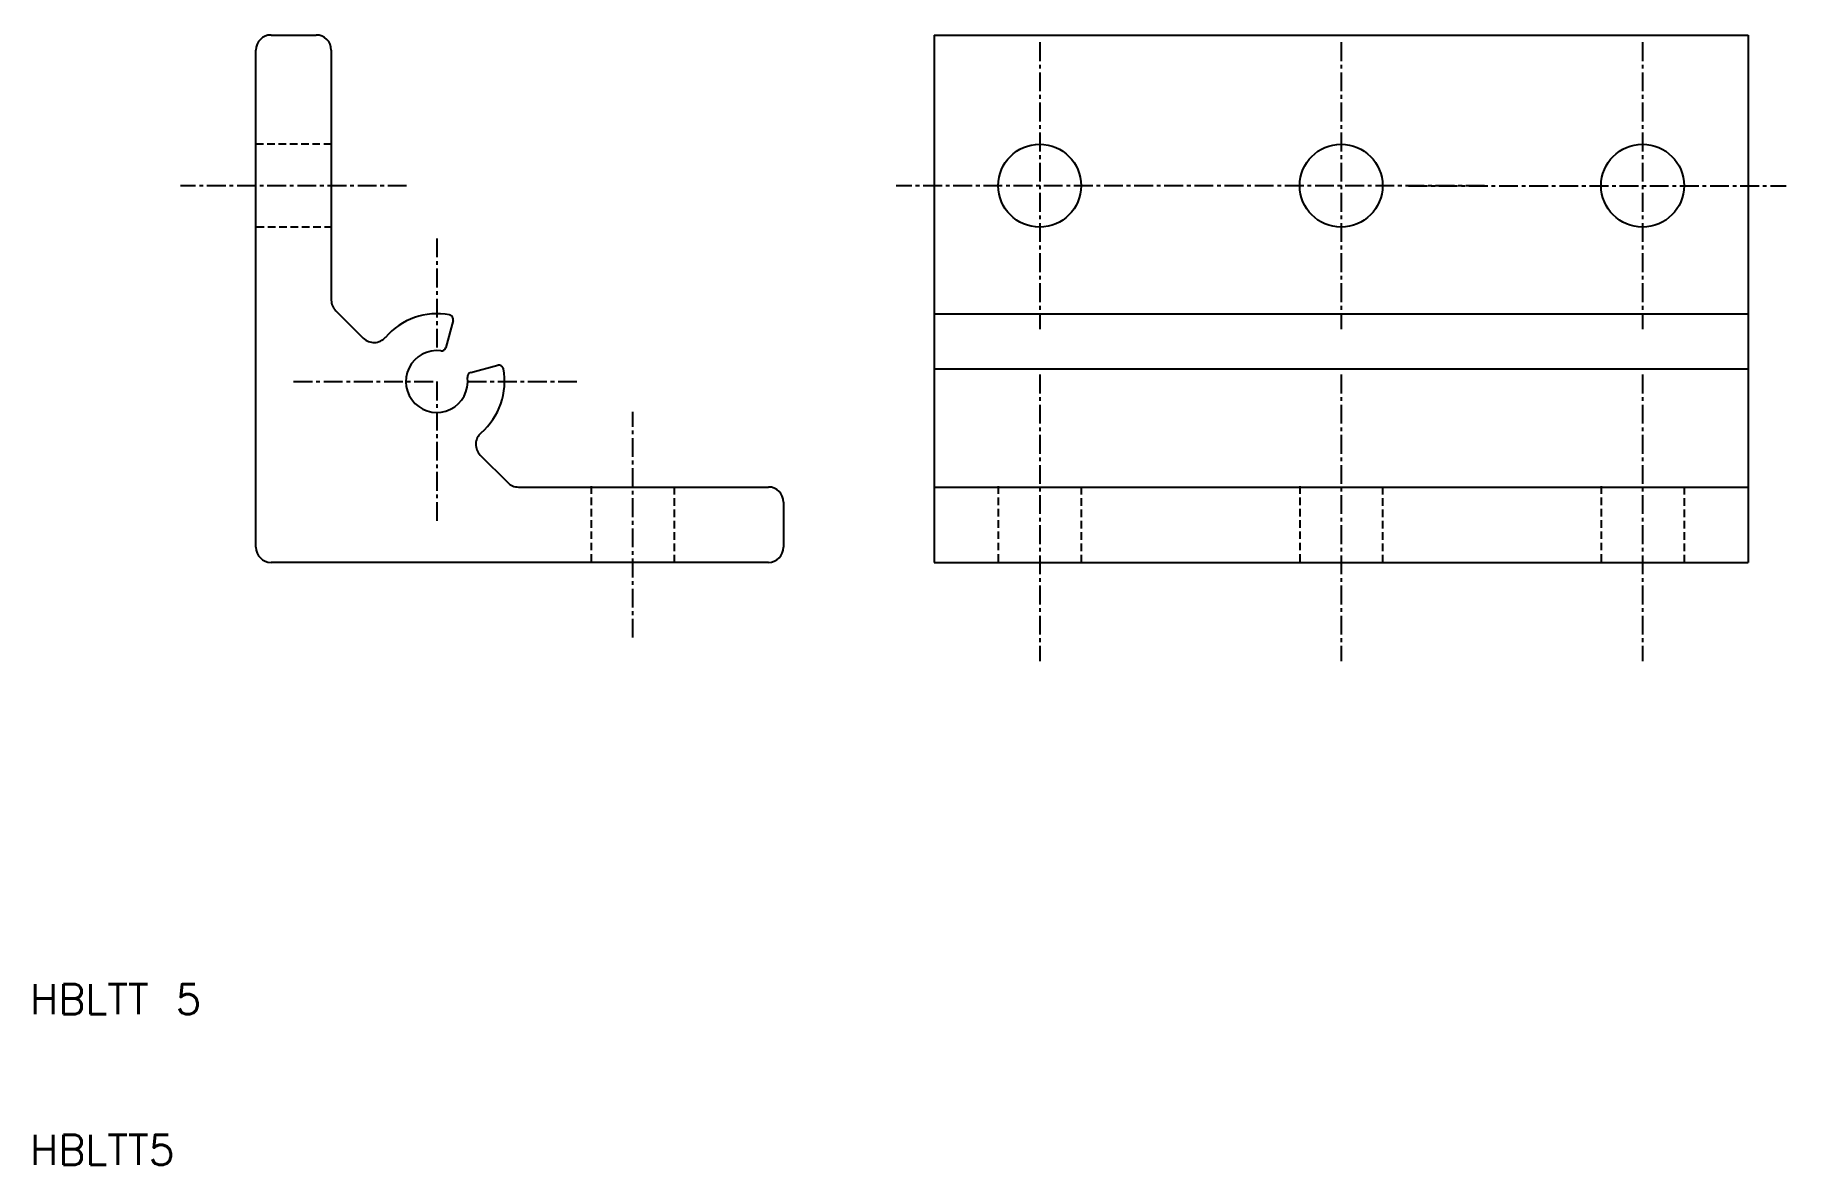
# Model space of a CAD drawing. Extents: x -15 to 102, y -40 to 35.
import ezdxf

# ---------------------------------------------------------------- set-up
doc = ezdxf.new("R2010")
doc.units = 0
doc.linetypes.add('CENTER', pattern=[2, 1.25, -0.25, 0.25, -0.25])
doc.linetypes.add('DASHED', pattern=[0.75, 0.5, -0.25])
doc.layers.get('0').update_dxf_attribs({"linetype": 'CONTINUOUS'})
doc.layers.add('CENTER', color=1, linetype='CENTER')
doc.styles.get("Standard").update_dxf_attribs({"font": 'txt.shx', "bigfont": 'bigfont.shx'})

msp = doc.modelspace()

# ---------------------------------------------------------------- linework, layer by layer
at = {"color": 7, "linetype": 'CONTINUOUS'}
for p, q in [((1, 35), (4, 35)), ((45, 35), (99, 35)), ((45, 35), (45, 0)), ((99, 35), (99, 0)), ((0, 1), (0, 34)), ((5, 34), (5, 17.41)), ((5.29, 16.71), (7.12, 14.88)), ((45, 16.5), (99, 16.5)), ((13.08, 16.05), (12.6, 14.25)), ((14.25, 12.6), (16.05, 13.08)), ((45, 12.85), (99, 12.85)), ((14.88, 7.12), (16.71, 5.29)), ((17.41, 5), (34, 5)), ((45, 5), (99, 5)), ((35, 4), (35, 1)), ((34, 0), (1, 0)), ((45, 0), (99, 0))]:
    msp.add_line(p, q, dxfattribs=at)
at = {"color": 3, "linetype": 'DASHED'}
for p, q in [((5, 27.75), (0, 27.75)), ((5.05, 22.25), (0.05, 22.25)), ((22.25, 5.05), (22.25, 0.05)), ((27.75, 5), (27.75, 0)), ((49.25, 5.05), (49.25, 0.05)), ((54.75, 5), (54.75, 0)), ((69.25, 5.05), (69.25, 0.05)), ((74.75, 5), (74.75, 0)), ((89.25, 5.05), (89.25, 0.05)), ((94.75, 5), (94.75, 0))]:
    msp.add_line(p, q, dxfattribs=at)
at = {"color": 7, "linetype": 'CONTINUOUS'}
for centre in [(52, 25), (72, 25), (92, 25)]:
    msp.add_circle(centre, 2.75, dxfattribs=at)
for centre, radius, start, end in [((1, 34), 1, 90, 180), ((4, 34), 1, 0, 90), ((6, 17.41), 1, 180, 225), ((12, 12), 4.5, 79.0958, 139.3192), ((12.79, 16.12), 0.3, 345, 79.0958), ((7.83, 15.59), 1, 225, 319.3192), ((12, 12), 2.05, 82.3339, 7.6653), ((12.31, 14.33), 0.3, 262.3339, 345), ((12, 12), 4.5, 310.6807, 10.9038), ((16.12, 12.79), 0.3, 10.9038, 105), ((14.33, 12.31), 0.3, 105, 187.6653), ((15.59, 7.83), 1, 130.6807, 225), ((17.41, 6), 1, 225, 270), ((34, 4), 1, 0, 90), ((1, 1), 1, 180, 270), ((34, 1), 1, 270, 0)]:
    msp.add_arc(centre, radius, start, end, dxfattribs=at)
at = {"layer": 'CENTER', "color": 1, "linetype": 'CENTER'}
for p, q in [((52, 34.52), (52, 15.48)), ((72, 34.52), (72, 15.48)), ((92, 34.52), (92, 15.48)), ((10, 25), (-5, 25)), ((67.52, 25), (42.48, 25)), ((81.52, 25), (56.48, 25)), ((76.48, 25), (101.52, 25)), ((12, 21.5), (12, 14.05)), ((2.5, 12), (12, 12)), ((12, 12), (12, 2.5)), ((14.05, 12), (21.5, 12)), ((52, 12.46), (52, -6.57)), ((72, 12.46), (72, -6.57)), ((92, 12.46), (92, -6.57)), ((25, -5), (25, 10))]:
    msp.add_line(p, q, dxfattribs=at)

# ---------------------------------------------------------------- texts
at = {"color": 7, "linetype": 'CONTINUOUS'}
for s, p in [('HBLTT 5', (-15, -30)), ('HBLTT5', (-15, -40))]:
    msp.add_text(s, height=2, dxfattribs=at).set_placement(p)

doc.saveas('drawing.dxf')
